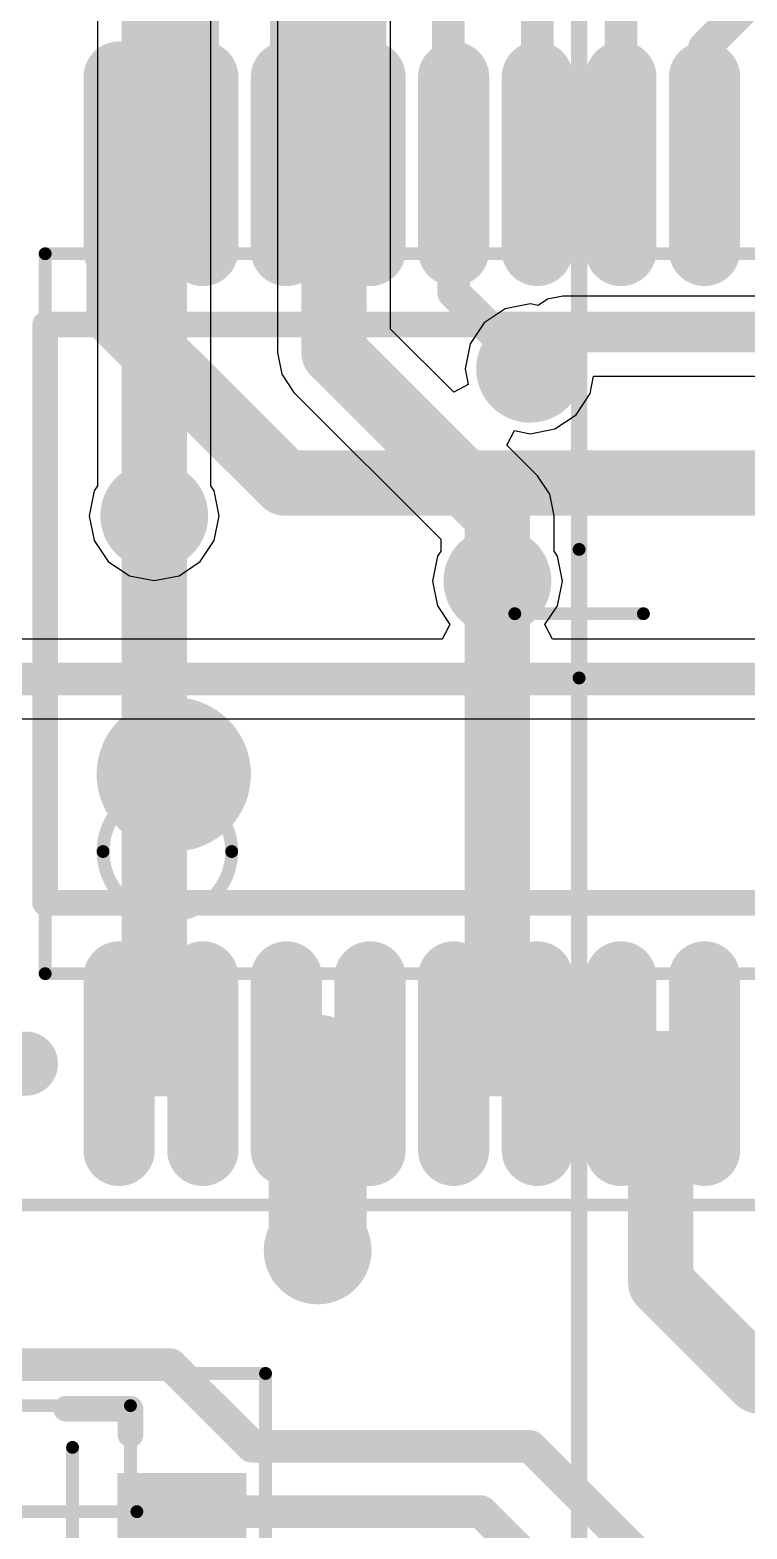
# Model space of a CAD drawing. Extents: x 6.31 to 9.67, y 3.49 to 7.65.
# Drawn here: x 7.8217 to 8.0411, y 4.3918 to 4.8508 of the extents above; entities that cross this region are included whole.
import ezdxf

# ---------------------------------------------------------------- set-up
doc = ezdxf.new("R2010")
doc.units = 0
for name, color, linetype in [('BOTTOMLAYER', 5, 'CONTINUOUS'), ('BOTTOMSOLDER', 6, 'CONTINUOUS'), ('MECHANICAL10', 56, 'CONTINUOUS'), ('MECHANICAL13', 56, 'CONTINUOUS'), ('MECHANICAL15', 56, 'CONTINUOUS'), ('MULTILAYER', 9, 'CONTINUOUS'), ('TOPLAYER', 1, 'CONTINUOUS'), ('TOPOVERLAY', 2, 'CONTINUOUS'), ('TOPPASTE', 8, 'CONTINUOUS'), ('TOPSOLDER', 216, 'CONTINUOUS')]:
    doc.layers.add(name, color=color, linetype=linetype)

msp = doc.modelspace()

# ---------------------------------------------------------------- linework, layer by layer
at = {"layer": 'BOTTOMLAYER'}
for p, q in [((7.8424, 5.06708), (7.8424, 4.71124)), ((7.87706, 4.71124), (7.87706, 5.0599)), ((7.8974, 4.99708), (7.8974, 4.75208)), ((7.93206, 4.75926), (7.93206, 4.9899)), ((7.96712, 4.76545), (7.96067, 4.76114)), ((7.97473, 4.76696), (7.96712, 4.76545)), ((7.97719, 4.76648), (7.97473, 4.76696)), ((7.98005, 4.76839), (7.97719, 4.76648)), ((7.98473, 4.76932), (7.98005, 4.76839)), ((8.22445, 4.76932), (7.98473, 4.76932)), ((7.96067, 4.76114), (7.95636, 4.75469)), ((7.95139, 4.73993), (7.93206, 4.75926)), ((7.8974, 4.75208), (7.89872, 4.74545)), ((7.95636, 4.75469), (7.95485, 4.74708)), ((7.95485, 4.74708), (7.9558, 4.74229)), ((7.89872, 4.74545), (7.90247, 4.73983)), ((7.9558, 4.74229), (7.95139, 4.73993)), ((7.9931, 4.73947), (7.99417, 4.74485)), ((7.99417, 4.74485), (8.1251, 4.74485)), ((7.90247, 4.73983), (7.90247, 4.73983)), ((7.90247, 4.73983), (7.90247, 4.73983)), ((7.90247, 4.73983), (7.9474, 4.6949)), ((7.98879, 4.73302), (7.9931, 4.73947)), ((7.97473, 4.7272), (7.98234, 4.72871)), ((7.98234, 4.72871), (7.98879, 4.73302)), ((7.96758, 4.72374), (7.96994, 4.72815)), ((7.96994, 4.72815), (7.97473, 4.7272)), ((7.97699, 4.71434), (7.96758, 4.72374)), ((7.8424, 4.71124), (7.84136, 4.70969)), ((7.8781, 4.70969), (7.87706, 4.71124)), ((7.98074, 4.70872), (7.97699, 4.71434)), ((7.84136, 4.70969), (7.83985, 4.70208)), ((7.87961, 4.70208), (7.8781, 4.70969)), ((7.98206, 4.70208), (7.98074, 4.70872)), ((7.83985, 4.70208), (7.84136, 4.69447)), ((7.8781, 4.69447), (7.87961, 4.70208)), ((7.98206, 4.69124), (7.98206, 4.70208)), ((7.84136, 4.69447), (7.84567, 4.68802)), ((7.87379, 4.68802), (7.8781, 4.69447)), ((7.9474, 4.6949), (7.9474, 4.69124)), ((7.84567, 4.68802), (7.85212, 4.68371)), ((7.86734, 4.68371), (7.87379, 4.68802)), ((7.94636, 4.68969), (7.94485, 4.68208)), ((7.9474, 4.69124), (7.94636, 4.68969)), ((7.9831, 4.68969), (7.98206, 4.69124)), ((7.98461, 4.68208), (7.9831, 4.68969)), ((7.85212, 4.68371), (7.85973, 4.6822)), ((7.85973, 4.6822), (7.86734, 4.68371)), ((7.94485, 4.68208), (7.94636, 4.67447)), ((7.9831, 4.67447), (7.98461, 4.68208)), ((7.94636, 4.67447), (7.9502, 4.66873)), ((7.97926, 4.66873), (7.9831, 4.67447)), ((7.94784, 4.66432), (7.2898, 4.66432)), ((7.9502, 4.66873), (7.94784, 4.66432)), ((7.98161, 4.66432), (7.97926, 4.66873)), ((8.12973, 4.66432), (7.98161, 4.66432)), ((7.28473, 4.63985), (8.10009, 4.63985))]:
    msp.add_line(p, q, dxfattribs=at)
for points, const_width in [([(7.85973, 4.70208), (7.85973, 5.06708)], 0.02), ([(7.91473, 4.75208), (7.91473, 4.99708)], 0.02), ([(7.91473, 4.75208), (7.96473, 4.70208)], 0.02), ([(7.97473, 4.74708), (7.98473, 4.75708)], 0.01), ([(7.98473, 4.75708), (8.15973, 4.75708)], 0.01), ([(7.96473, 4.68208), (7.96473, 4.70208)], 0.02), ([(7.28473, 4.65208), (8.12973, 4.65208)], 0.01)]:
    msp.add_lwpolyline(points, dxfattribs=dict(at, const_width=const_width))
for points, const_width in [([(7.90973, 4.75208, 1), (7.91973, 4.75208, 1)], 0.01), ([(7.90973, 4.75208, 1), (7.91973, 4.75208, 1)], 0.01), ([(7.98223, 4.75708, 1), (7.98723, 4.75708, 1)], 0.005), ([(7.98223, 4.75708, 1), (7.98723, 4.75708, 1)], 0.005), ([(7.96848, 4.74708, 1), (7.98098, 4.74708, 1)], 0.0125), ([(7.97223, 4.74708, 1), (7.97723, 4.74708, 1)], 0.005), ([(7.85348, 4.70208, 1), (7.86598, 4.70208, 1)], 0.0125), ([(7.85473, 4.70208, 1), (7.86473, 4.70208, 1)], 0.01), ([(7.95973, 4.70208, 1), (7.96973, 4.70208, 1)], 0.01), ([(7.95973, 4.70208, 1), (7.96973, 4.70208, 1)], 0.01), ([(7.95848, 4.68208, 1), (7.97098, 4.68208, 1)], 0.0125), ([(7.95973, 4.68208, 1), (7.96973, 4.68208, 1)], 0.01), ([(7.90348, 4.47708, 1), (7.91598, 4.47708, 1)], 0.0125)]:
    msp.add_lwpolyline(points, format="xyb", close=True, dxfattribs=dict(at, const_width=const_width))
at = {"layer": 'BOTTOMSOLDER', "const_width": 0.0165}
for points in [[(7.96648, 4.74708, 1), (7.98298, 4.74708, 1)], [(7.85148, 4.70208, 1), (7.86798, 4.70208, 1)], [(7.95648, 4.68208, 1), (7.97298, 4.68208, 1)], [(7.90148, 4.47708, 1), (7.91798, 4.47708, 1)]]:
    msp.add_lwpolyline(points, format="xyb", close=True, dxfattribs=at)
at = {"layer": 'MECHANICAL10', "const_width": 0.005}
msp.add_lwpolyline([(7.98973, 3.49708), (7.98973, 7.64708)], dxfattribs=at)
at = {"layer": 'MECHANICAL13', "const_width": 0.00394}
for points in [[(7.82634, 4.56185), (7.82634, 4.78232)], [(7.82634, 4.78232), (8.15311, 4.78232)], [(7.82634, 4.56185), (8.15311, 4.56185)], [(7.81701, 4.42956), (7.85245, 4.42956)], [(7.85245, 4.3646), (7.85245, 4.42956)]]:
    msp.add_lwpolyline(points, dxfattribs=at)
at = {"layer": 'MECHANICAL13'}
for points, const_width in [([(7.82536, 4.78232, 1), (7.82733, 4.78232, 1)], 0.00197), ([(7.82536, 4.78232, 1), (7.82733, 4.78232, 1)], 0.00197), ([(7.88343, 4.59925, 1), (7.84406, 4.59925, 1)], 0.00394), ([(7.84308, 4.59925, 1), (7.84504, 4.59925, 1)], 0.00197), ([(7.88245, 4.59925, 1), (7.88441, 4.59925, 1)], 0.00197), ([(7.82536, 4.56185, 1), (7.82733, 4.56185, 1)], 0.00197), ([(7.82536, 4.56185, 1), (7.82733, 4.56185, 1)], 0.00197), ([(7.85146, 4.42956, 1), (7.85343, 4.42956, 1)], 0.00197), ([(7.85146, 4.42956, 1), (7.85343, 4.42956, 1)], 0.00197)]:
    msp.add_lwpolyline(points, format="xyb", close=True, dxfattribs=dict(at, const_width=const_width))
at = {"layer": 'MECHANICAL15', "const_width": 0.00394}
for points in [[(7.98973, 4.6524), (7.98973, 4.69177)], [(7.97004, 4.67208), (8.00941, 4.67208)], [(7.8165, 4.49098), (8.16296, 4.49098)], [(7.77567, 4.43941), (7.89378, 4.43941)], [(7.89378, 4.35476), (7.89378, 4.43941)], [(7.83473, 4.3774), (7.83473, 4.41677)], [(7.81504, 4.39708), (7.85441, 4.39708)]]:
    msp.add_lwpolyline(points, dxfattribs=at)
at = {"layer": 'MECHANICAL15', "const_width": 0.00197}
for points in [[(7.98874, 4.69177, 1), (7.99071, 4.69177, 1)], [(7.96906, 4.67208, 1), (7.97103, 4.67208, 1)], [(8.00843, 4.67208, 1), (8.0104, 4.67208, 1)], [(7.98874, 4.6524, 1), (7.99071, 4.6524, 1)], [(7.8928, 4.43941, 1), (7.89477, 4.43941, 1)], [(7.8928, 4.43941, 1), (7.89477, 4.43941, 1)], [(7.83374, 4.41677, 1), (7.83571, 4.41677, 1)], [(7.85343, 4.39708, 1), (7.8554, 4.39708, 1)]]:
    msp.add_lwpolyline(points, format="xyb", close=True, dxfattribs=at)
at = {"layer": 'MULTILAYER', "const_width": 0.0125}
for points in [[(7.96848, 4.74708, 1), (7.98098, 4.74708, 1)], [(7.85348, 4.70208, 1), (7.86598, 4.70208, 1)], [(7.95848, 4.68208, 1), (7.97098, 4.68208, 1)], [(7.90348, 4.47708, 1), (7.91598, 4.47708, 1)]]:
    msp.add_lwpolyline(points, format="xyb", close=True, dxfattribs=at)
at = {"layer": 'TOPLAYER'}
for points, const_width in [([(7.92575, 4.80988), (7.92575, 5.01311)], 0.01), ([(7.87457, 4.80988), (7.87457, 5.01001)], 0.01), ([(7.90016, 4.80988), (7.90016, 5.01156)], 0.01), ([(8.02811, 4.84547), (8.12973, 4.94708)], 0.01), ([(7.94973, 4.81149), (7.94973, 4.90464)], 0.01), ([(7.97693, 4.80988), (7.97693, 4.87429)], 0.01), ([(8.00252, 4.80988), (8.00252, 4.85988)], 0.01), ([(8.02811, 4.80988), (8.02811, 4.84547)], 0.01), ([(7.84898, 4.7833), (7.84898, 4.83645)], 0.01378), ([(7.87457, 4.7833), (7.87457, 4.83645)], 0.01378), ([(7.90016, 4.7833), (7.90016, 4.83645)], 0.01378), ([(7.92575, 4.7833), (7.92575, 4.83645)], 0.01378), ([(7.95134, 4.7833), (7.95134, 4.83645)], 0.01378), ([(7.97693, 4.7833), (7.97693, 4.83645)], 0.01378), ([(8.00252, 4.7833), (8.00252, 4.83645)], 0.01378), ([(8.02811, 4.7833), (8.02811, 4.83645)], 0.01378), ([(7.84898, 4.76283), (7.84898, 4.80988)], 0.02), ([(7.92442, 4.81121), (7.92575, 4.80988)], 0.01), ([(7.94973, 4.81149), (7.95134, 4.80988)], 0.01), ([(7.95134, 4.77047), (7.95134, 4.80988)], 0.01), ([(7.95134, 4.77047), (7.97473, 4.74708)], 0.01), ([(7.84898, 4.76283), (7.89973, 4.71208)], 0.02), ([(7.89973, 4.71208), (8.07973, 4.71208)], 0.02), ([(7.85973, 4.53429), (7.85973, 4.70208)], 0.02), ([(7.96473, 4.53429), (7.96473, 4.68208)], 0.02), ([(7.84898, 4.50771), (7.84898, 4.56086)], 0.01378), ([(7.87457, 4.50771), (7.87457, 4.56086)], 0.01378), ([(7.90016, 4.50771), (7.90016, 4.56086)], 0.01378), ([(7.92575, 4.50771), (7.92575, 4.56086)], 0.01378), ([(7.95134, 4.50771), (7.95134, 4.56086)], 0.01378), ([(7.97693, 4.50771), (7.97693, 4.56086)], 0.01378), ([(8.00252, 4.50771), (8.00252, 4.56086)], 0.01378), ([(8.02811, 4.50771), (8.02811, 4.56086)], 0.01378), ([(7.90973, 4.47708), (7.90973, 4.53429)], 0.03), ([(7.84898, 4.53429), (7.87457, 4.53429)], 0.02), ([(7.95134, 4.53429), (7.96473, 4.53429)], 0.02), ([(7.96473, 4.53429), (7.97552, 4.53429)], 0.02), ([(8.00252, 4.53429), (8.02811, 4.53429)], 0.02), ([(8.01473, 4.46708), (8.01473, 4.53429)], 0.02), ([(8.01473, 4.53429), (8.02811, 4.53429)], 0.02), ([(7.90016, 4.53429), (7.90973, 4.53429)], 0.01), ([(7.90973, 4.53429), (7.92575, 4.53429)], 0.01), ([(8.01473, 4.46708), (8.04473, 4.43708)], 0.02), ([(7.78473, 4.44208), (7.86473, 4.44208)], 0.01), ([(7.86473, 4.44208), (7.88973, 4.41708)], 0.01), ([(8.04473, 4.43708), (8.19473, 4.43708)], 0.02), ([(7.88973, 4.41708), (7.97473, 4.41708)], 0.01), ([(7.97473, 4.41708), (8.03473, 4.35708)], 0.01), ([(7.86819, 4.39708), (7.95973, 4.39708)], 0.01), ([(7.95973, 4.39708), (7.98973, 4.36708)], 0.01)]:
    msp.add_lwpolyline(points, dxfattribs=dict(at, const_width=const_width))
for points, const_width in [([(8.02561, 4.84547, 1), (8.03061, 4.84547, 1)], 0.005), ([(8.02561, 4.84547, 1), (8.03061, 4.84547, 1)], 0.005), ([(7.84554, 4.83645, 1), (7.85243, 4.83645, 1)], 0.00689), ([(7.87113, 4.83645, 1), (7.87802, 4.83645, 1)], 0.00689), ([(7.89672, 4.83645, 1), (7.90361, 4.83645, 1)], 0.00689), ([(7.92231, 4.83645, 1), (7.9292, 4.83645, 1)], 0.00689), ([(7.9479, 4.83645, 1), (7.95479, 4.83645, 1)], 0.00689), ([(7.97349, 4.83645, 1), (7.98038, 4.83645, 1)], 0.00689), ([(7.99908, 4.83645, 1), (8.00597, 4.83645, 1)], 0.00689), ([(8.02467, 4.83645, 1), (8.03156, 4.83645, 1)], 0.00689), ([(7.84398, 4.80988, 1), (7.85398, 4.80988, 1)], 0.01), ([(7.92192, 4.81121, 1), (7.92692, 4.81121, 1)], 0.005), ([(7.94723, 4.81149, 1), (7.95223, 4.81149, 1)], 0.005), ([(7.94723, 4.81149, 1), (7.95223, 4.81149, 1)], 0.005), ([(7.87207, 4.80988, 1), (7.87707, 4.80988, 1)], 0.005), ([(7.89766, 4.80988, 1), (7.90266, 4.80988, 1)], 0.005), ([(7.92325, 4.80988, 1), (7.92825, 4.80988, 1)], 0.005), ([(7.92325, 4.80988, 1), (7.92825, 4.80988, 1)], 0.005), ([(7.94884, 4.80988, 1), (7.95384, 4.80988, 1)], 0.005), ([(7.94884, 4.80988, 1), (7.95384, 4.80988, 1)], 0.005), ([(7.97443, 4.80988, 1), (7.97943, 4.80988, 1)], 0.005), ([(8.00002, 4.80988, 1), (8.00502, 4.80988, 1)], 0.005), ([(8.02561, 4.80988, 1), (8.03061, 4.80988, 1)], 0.005), ([(7.84554, 4.7833, 1), (7.85243, 4.7833, 1)], 0.00689), ([(7.87113, 4.7833, 1), (7.87802, 4.7833, 1)], 0.00689), ([(7.89672, 4.7833, 1), (7.90361, 4.7833, 1)], 0.00689), ([(7.92231, 4.7833, 1), (7.9292, 4.7833, 1)], 0.00689), ([(7.9479, 4.7833, 1), (7.95479, 4.7833, 1)], 0.00689), ([(7.97349, 4.7833, 1), (7.98038, 4.7833, 1)], 0.00689), ([(7.99908, 4.7833, 1), (8.00597, 4.7833, 1)], 0.00689), ([(8.02467, 4.7833, 1), (8.03156, 4.7833, 1)], 0.00689), ([(7.94884, 4.77047, 1), (7.95384, 4.77047, 1)], 0.005), ([(7.94884, 4.77047, 1), (7.95384, 4.77047, 1)], 0.005), ([(7.84398, 4.76283, 1), (7.85398, 4.76283, 1)], 0.01), ([(7.84398, 4.76283, 1), (7.85398, 4.76283, 1)], 0.01), ([(7.96848, 4.74708, 1), (7.98098, 4.74708, 1)], 0.0125), ([(7.97223, 4.74708, 1), (7.97723, 4.74708, 1)], 0.005), ([(7.89473, 4.71208, 1), (7.90473, 4.71208, 1)], 0.01), ([(7.89473, 4.71208, 1), (7.90473, 4.71208, 1)], 0.01), ([(7.85348, 4.70208, 1), (7.86598, 4.70208, 1)], 0.0125), ([(7.85473, 4.70208, 1), (7.86473, 4.70208, 1)], 0.01), ([(7.95848, 4.68208, 1), (7.97098, 4.68208, 1)], 0.0125), ([(7.95973, 4.68208, 1), (7.96973, 4.68208, 1)], 0.01), ([(7.84554, 4.56086, 1), (7.85243, 4.56086, 1)], 0.00689), ([(7.87113, 4.56086, 1), (7.87802, 4.56086, 1)], 0.00689), ([(7.89672, 4.56086, 1), (7.90361, 4.56086, 1)], 0.00689), ([(7.92231, 4.56086, 1), (7.9292, 4.56086, 1)], 0.00689), ([(7.9479, 4.56086, 1), (7.95479, 4.56086, 1)], 0.00689), ([(7.97349, 4.56086, 1), (7.98038, 4.56086, 1)], 0.00689), ([(7.99908, 4.56086, 1), (8.00597, 4.56086, 1)], 0.00689), ([(8.02467, 4.56086, 1), (8.03156, 4.56086, 1)], 0.00689), ([(7.90223, 4.53429, 1), (7.91723, 4.53429, 1)], 0.015), ([(7.84398, 4.53429, 1), (7.85398, 4.53429, 1)], 0.01), ([(7.85473, 4.53429, 1), (7.86473, 4.53429, 1)], 0.01), ([(7.86957, 4.53429, 1), (7.87957, 4.53429, 1)], 0.01), ([(7.94634, 4.53429, 1), (7.95634, 4.53429, 1)], 0.01), ([(7.95973, 4.53429, 1), (7.96973, 4.53429, 1)], 0.01), ([(7.95973, 4.53429, 1), (7.96973, 4.53429, 1)], 0.01), ([(7.95973, 4.53429, 1), (7.96973, 4.53429, 1)], 0.01), ([(7.97052, 4.53429, 1), (7.98052, 4.53429, 1)], 0.01), ([(7.99752, 4.53429, 1), (8.00752, 4.53429, 1)], 0.01), ([(8.00973, 4.53429, 1), (8.01973, 4.53429, 1)], 0.01), ([(8.00973, 4.53429, 1), (8.01973, 4.53429, 1)], 0.01), ([(8.02311, 4.53429, 1), (8.03311, 4.53429, 1)], 0.01), ([(8.02311, 4.53429, 1), (8.03311, 4.53429, 1)], 0.01), ([(7.89766, 4.53429, 1), (7.90266, 4.53429, 1)], 0.005), ([(7.90723, 4.53429, 1), (7.91223, 4.53429, 1)], 0.005), ([(7.90723, 4.53429, 1), (7.91223, 4.53429, 1)], 0.005), ([(7.92325, 4.53429, 1), (7.92825, 4.53429, 1)], 0.005), ([(7.84554, 4.50771, 1), (7.85243, 4.50771, 1)], 0.00689), ([(7.87113, 4.50771, 1), (7.87802, 4.50771, 1)], 0.00689), ([(7.89672, 4.50771, 1), (7.90361, 4.50771, 1)], 0.00689), ([(7.92231, 4.50771, 1), (7.9292, 4.50771, 1)], 0.00689), ([(7.9479, 4.50771, 1), (7.95479, 4.50771, 1)], 0.00689), ([(7.97349, 4.50771, 1), (7.98038, 4.50771, 1)], 0.00689), ([(7.99908, 4.50771, 1), (8.00597, 4.50771, 1)], 0.00689), ([(8.02467, 4.50771, 1), (8.03156, 4.50771, 1)], 0.00689), ([(7.90223, 4.47708, 1), (7.91723, 4.47708, 1)], 0.015), ([(7.90348, 4.47708, 1), (7.91598, 4.47708, 1)], 0.0125), ([(8.00973, 4.46708, 1), (8.01973, 4.46708, 1)], 0.01), ([(8.00973, 4.46708, 1), (8.01973, 4.46708, 1)], 0.01), ([(7.86223, 4.44208, 1), (7.86723, 4.44208, 1)], 0.005), ([(7.86223, 4.44208, 1), (7.86723, 4.44208, 1)], 0.005), ([(8.03973, 4.43708, 1), (8.04973, 4.43708, 1)], 0.01), ([(8.03973, 4.43708, 1), (8.04973, 4.43708, 1)], 0.01), ([(7.88723, 4.41708, 1), (7.89223, 4.41708, 1)], 0.005), ([(7.88723, 4.41708, 1), (7.89223, 4.41708, 1)], 0.005), ([(7.97223, 4.41708, 1), (7.97723, 4.41708, 1)], 0.005), ([(7.97223, 4.41708, 1), (7.97723, 4.41708, 1)], 0.005), ([(7.86569, 4.39708, 1), (7.87069, 4.39708, 1)], 0.005), ([(7.95723, 4.39708, 1), (7.96223, 4.39708, 1)], 0.005), ([(7.95723, 4.39708, 1), (7.96223, 4.39708, 1)], 0.005)]:
    msp.add_lwpolyline(points, format="xyb", close=True, dxfattribs=dict(at, const_width=const_width))
msp.add_solid([(7.88394, 4.38921), (7.88394, 4.40496), (7.85245, 4.38921), (7.85245, 4.40496)], dxfattribs=at)
at = {"layer": 'TOPOVERLAY', "const_width": 0.00787}
for points in [[(7.82634, 4.5835), (7.82634, 4.76067)], [(7.82634, 4.76067), (8.15311, 4.76067)], [(7.82634, 4.5835), (8.15311, 4.5835)], [(7.83276, 4.42858), (7.85245, 4.42858)], [(7.85245, 4.4207), (7.85245, 4.42858)]]:
    msp.add_lwpolyline(points, dxfattribs=at)
at = {"layer": 'TOPOVERLAY'}
for points, const_width in [([(7.82437, 4.76067, 1), (7.82831, 4.76067, 1)], 0.00394), ([(7.82437, 4.76067, 1), (7.82831, 4.76067, 1)], 0.00394), ([(7.87752, 4.62287, 1), (7.8539, 4.62287, 1)], 0.02362), ([(7.848, 4.62287, 1), (7.85981, 4.62287, 1)], 0.01181), ([(7.87162, 4.62287, 1), (7.88343, 4.62287, 1)], 0.01181), ([(7.82437, 4.5835, 1), (7.82831, 4.5835, 1)], 0.00394), ([(7.82437, 4.5835, 1), (7.82831, 4.5835, 1)], 0.00394), ([(7.82536, 4.53429, 1), (7.81552, 4.53429, 1)], 0.00984), ([(7.8229, 4.53429, 1), (7.82782, 4.53429, 1)], 0.00492), ([(7.83079, 4.42858, 1), (7.83473, 4.42858, 1)], 0.00394), ([(7.85048, 4.42858, 1), (7.85441, 4.42858, 1)], 0.00394), ([(7.85048, 4.42858, 1), (7.85441, 4.42858, 1)], 0.00394), ([(7.85048, 4.4207, 1), (7.85441, 4.4207, 1)], 0.00394)]:
    msp.add_lwpolyline(points, format="xyb", close=True, dxfattribs=dict(at, const_width=const_width))
at = {"layer": 'TOPPASTE', "const_width": 0.01378}
for points in [[(7.84898, 4.7833), (7.84898, 4.83645)], [(7.87457, 4.7833), (7.87457, 4.83645)], [(7.90016, 4.7833), (7.90016, 4.83645)], [(7.92575, 4.7833), (7.92575, 4.83645)], [(7.95134, 4.7833), (7.95134, 4.83645)], [(7.97693, 4.7833), (7.97693, 4.83645)], [(8.00252, 4.7833), (8.00252, 4.83645)], [(8.02811, 4.7833), (8.02811, 4.83645)], [(7.84898, 4.50771), (7.84898, 4.56086)], [(7.87457, 4.50771), (7.87457, 4.56086)], [(7.90016, 4.50771), (7.90016, 4.56086)], [(7.92575, 4.50771), (7.92575, 4.56086)], [(7.95134, 4.50771), (7.95134, 4.56086)], [(7.97693, 4.50771), (7.97693, 4.56086)], [(8.00252, 4.50771), (8.00252, 4.56086)], [(8.02811, 4.50771), (8.02811, 4.56086)]]:
    msp.add_lwpolyline(points, dxfattribs=at)
at = {"layer": 'TOPPASTE', "const_width": 0.00689}
for points in [[(7.84554, 4.83645, 1), (7.85243, 4.83645, 1)], [(7.87113, 4.83645, 1), (7.87802, 4.83645, 1)], [(7.89672, 4.83645, 1), (7.90361, 4.83645, 1)], [(7.92231, 4.83645, 1), (7.9292, 4.83645, 1)], [(7.9479, 4.83645, 1), (7.95479, 4.83645, 1)], [(7.97349, 4.83645, 1), (7.98038, 4.83645, 1)], [(7.99908, 4.83645, 1), (8.00597, 4.83645, 1)], [(8.02467, 4.83645, 1), (8.03156, 4.83645, 1)], [(7.84554, 4.7833, 1), (7.85243, 4.7833, 1)], [(7.87113, 4.7833, 1), (7.87802, 4.7833, 1)], [(7.89672, 4.7833, 1), (7.90361, 4.7833, 1)], [(7.92231, 4.7833, 1), (7.9292, 4.7833, 1)], [(7.9479, 4.7833, 1), (7.95479, 4.7833, 1)], [(7.97349, 4.7833, 1), (7.98038, 4.7833, 1)], [(7.99908, 4.7833, 1), (8.00597, 4.7833, 1)], [(8.02467, 4.7833, 1), (8.03156, 4.7833, 1)], [(7.84554, 4.56086, 1), (7.85243, 4.56086, 1)], [(7.87113, 4.56086, 1), (7.87802, 4.56086, 1)], [(7.89672, 4.56086, 1), (7.90361, 4.56086, 1)], [(7.92231, 4.56086, 1), (7.9292, 4.56086, 1)], [(7.9479, 4.56086, 1), (7.95479, 4.56086, 1)], [(7.97349, 4.56086, 1), (7.98038, 4.56086, 1)], [(7.99908, 4.56086, 1), (8.00597, 4.56086, 1)], [(8.02467, 4.56086, 1), (8.03156, 4.56086, 1)], [(7.84554, 4.50771, 1), (7.85243, 4.50771, 1)], [(7.87113, 4.50771, 1), (7.87802, 4.50771, 1)], [(7.89672, 4.50771, 1), (7.90361, 4.50771, 1)], [(7.92231, 4.50771, 1), (7.9292, 4.50771, 1)], [(7.9479, 4.50771, 1), (7.95479, 4.50771, 1)], [(7.97349, 4.50771, 1), (7.98038, 4.50771, 1)], [(7.99908, 4.50771, 1), (8.00597, 4.50771, 1)], [(8.02467, 4.50771, 1), (8.03156, 4.50771, 1)]]:
    msp.add_lwpolyline(points, format="xyb", close=True, dxfattribs=at)
at = {"layer": 'TOPPASTE'}
msp.add_solid([(7.88394, 4.38921), (7.88394, 4.40496), (7.85245, 4.38921), (7.85245, 4.40496)], dxfattribs=at)
at = {"layer": 'TOPSOLDER', "const_width": 0.02178}
for points in [[(7.84898, 4.7833), (7.84898, 4.83645)], [(7.87457, 4.7833), (7.87457, 4.83645)], [(7.90016, 4.7833), (7.90016, 4.83645)], [(7.92575, 4.7833), (7.92575, 4.83645)], [(7.95134, 4.7833), (7.95134, 4.83645)], [(7.97693, 4.7833), (7.97693, 4.83645)], [(8.00252, 4.7833), (8.00252, 4.83645)], [(8.02811, 4.7833), (8.02811, 4.83645)], [(7.84898, 4.50771), (7.84898, 4.56086)], [(7.87457, 4.50771), (7.87457, 4.56086)], [(7.90016, 4.50771), (7.90016, 4.56086)], [(7.92575, 4.50771), (7.92575, 4.56086)], [(7.95134, 4.50771), (7.95134, 4.56086)], [(7.97693, 4.50771), (7.97693, 4.56086)], [(8.00252, 4.50771), (8.00252, 4.56086)], [(8.02811, 4.50771), (8.02811, 4.56086)]]:
    msp.add_lwpolyline(points, dxfattribs=at)
at = {"layer": 'TOPSOLDER'}
for points, const_width in [([(7.84354, 4.83645, 1), (7.85443, 4.83645, 1)], 0.01089), ([(7.86913, 4.83645, 1), (7.88002, 4.83645, 1)], 0.01089), ([(7.89472, 4.83645, 1), (7.90561, 4.83645, 1)], 0.01089), ([(7.92031, 4.83645, 1), (7.9312, 4.83645, 1)], 0.01089), ([(7.9459, 4.83645, 1), (7.95679, 4.83645, 1)], 0.01089), ([(7.97149, 4.83645, 1), (7.98238, 4.83645, 1)], 0.01089), ([(7.99708, 4.83645, 1), (8.00797, 4.83645, 1)], 0.01089), ([(8.02267, 4.83645, 1), (8.03356, 4.83645, 1)], 0.01089), ([(7.84354, 4.7833, 1), (7.85443, 4.7833, 1)], 0.01089), ([(7.86913, 4.7833, 1), (7.88002, 4.7833, 1)], 0.01089), ([(7.89472, 4.7833, 1), (7.90561, 4.7833, 1)], 0.01089), ([(7.92031, 4.7833, 1), (7.9312, 4.7833, 1)], 0.01089), ([(7.9459, 4.7833, 1), (7.95679, 4.7833, 1)], 0.01089), ([(7.97149, 4.7833, 1), (7.98238, 4.7833, 1)], 0.01089), ([(7.99708, 4.7833, 1), (8.00797, 4.7833, 1)], 0.01089), ([(8.02267, 4.7833, 1), (8.03356, 4.7833, 1)], 0.01089), ([(7.96648, 4.74708, 1), (7.98298, 4.74708, 1)], 0.0165), ([(7.85148, 4.70208, 1), (7.86798, 4.70208, 1)], 0.0165), ([(7.95648, 4.68208, 1), (7.97298, 4.68208, 1)], 0.0165), ([(7.84354, 4.56086, 1), (7.85443, 4.56086, 1)], 0.01089), ([(7.86913, 4.56086, 1), (7.88002, 4.56086, 1)], 0.01089), ([(7.89472, 4.56086, 1), (7.90561, 4.56086, 1)], 0.01089), ([(7.92031, 4.56086, 1), (7.9312, 4.56086, 1)], 0.01089), ([(7.9459, 4.56086, 1), (7.95679, 4.56086, 1)], 0.01089), ([(7.97149, 4.56086, 1), (7.98238, 4.56086, 1)], 0.01089), ([(7.99708, 4.56086, 1), (8.00797, 4.56086, 1)], 0.01089), ([(8.02267, 4.56086, 1), (8.03356, 4.56086, 1)], 0.01089), ([(7.84354, 4.50771, 1), (7.85443, 4.50771, 1)], 0.01089), ([(7.86913, 4.50771, 1), (7.88002, 4.50771, 1)], 0.01089), ([(7.89472, 4.50771, 1), (7.90561, 4.50771, 1)], 0.01089), ([(7.92031, 4.50771, 1), (7.9312, 4.50771, 1)], 0.01089), ([(7.9459, 4.50771, 1), (7.95679, 4.50771, 1)], 0.01089), ([(7.97149, 4.50771, 1), (7.98238, 4.50771, 1)], 0.01089), ([(7.99708, 4.50771, 1), (8.00797, 4.50771, 1)], 0.01089), ([(8.02267, 4.50771, 1), (8.03356, 4.50771, 1)], 0.01089), ([(7.90148, 4.47708, 1), (7.91798, 4.47708, 1)], 0.0165)]:
    msp.add_lwpolyline(points, format="xyb", close=True, dxfattribs=dict(at, const_width=const_width))
msp.add_solid([(7.88794, 4.38521), (7.88794, 4.40896), (7.84845, 4.38521), (7.84845, 4.40896)], dxfattribs=at)

doc.saveas('drawing.dxf')
